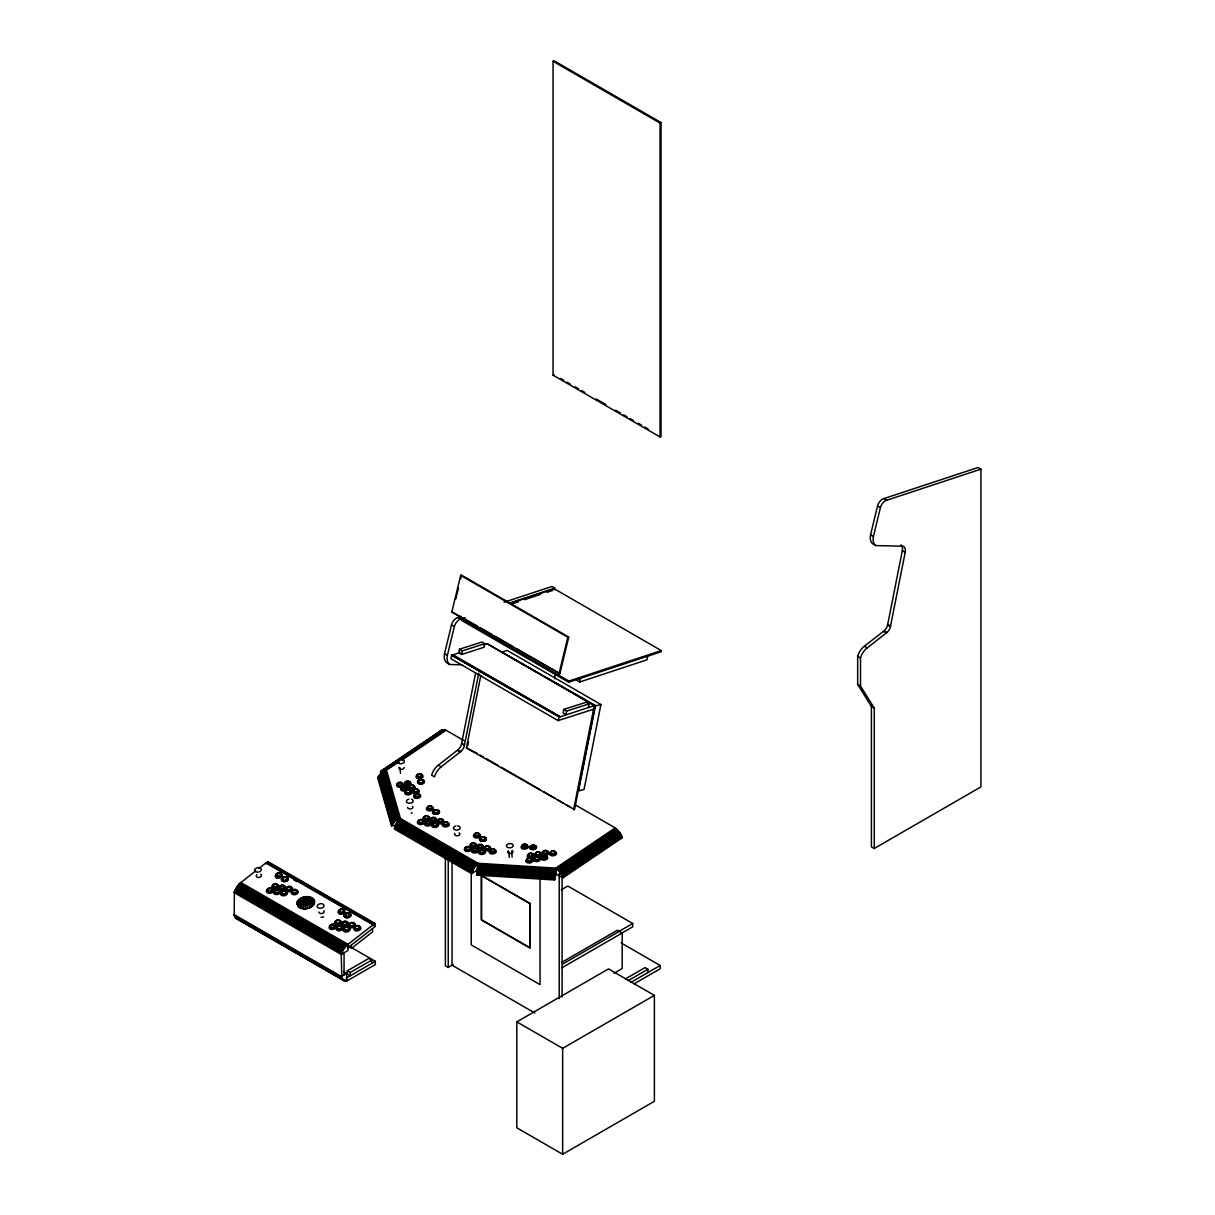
<?xml version="1.0" encoding="UTF-8"?>
<svg xmlns="http://www.w3.org/2000/svg" width="1215" height="1215" viewBox="0 0 1215 1215"><rect width="100%" height="100%" fill="white"/><g stroke="black" fill="none" stroke-linecap="round" stroke-linejoin="round"><path stroke-width="1.5" d="M240.813 882.5L347.991 944.359L347.976 947.73L375.344 926.377L374.858 923.4L267.695 861.526L265.994 863.819L266.237 862.665L373.4 924.539L373.157 925.693L374.858 923.4M341.719 978.348L346.594 981.158L346.594 977.893L375.329 961.308L375.344 964.558L346.594 981.158L343.481 980.581L341.825 978.637L341.248 954.428L343.298 949.644L347.232 944.951L373.4 924.539M556.181 874.01L562.925 877.898L622.384 837.682L620.06 833.065L615.185 827.916L555.726 868.118L556.181 874.01L554.556 879.949L476.842 875.134L478.027 863.288L400.434 818.5L386.598 770.477L382.634 770.006L380.31 772.467L383.439 770.356M554.556 879.949L555.726 868.118L478.027 863.288L474.078 867.981L471.769 873.722L394.176 828.919L396.485 823.178L400.434 818.5L394.875 821.31L391.534 825.866L397.153 824.985M465.467 618.116L461.913 619.285L461.715 620.47L568.711 682.253L661.097 651.772L661.294 650.587L554.298 588.804L509.89 603.46M554.101 590.004L554.298 588.804M568.711 682.253L568.909 681.053L661.294 650.587M576.836 680.354L579.707 682.01L580.299 678.426M647.565 656.237L646.972 659.821L579.707 682.01M451.57 655.143L559.173 716.865L451.57 655.143L450.947 658.727L558.11 720.601L593.695 709.18L594.317 705.596L487.124 643.737L483.54 644.876M452.01 655.006L560.009 716.88L594.317 705.596M452.846 655.022L460.12 652.394M459.452 649.22L458.83 652.819L461.7 654.46L484.086 647.276L484.709 643.692L481.839 642.036L459.452 649.22L462.323 650.875L484.709 643.692M461.7 654.46L462.323 650.875M558.11 720.601L559.173 716.865M589.002 703.91L586.131 702.255L563.745 709.438L563.122 713.023L565.993 714.678L566.615 711.094L589.002 703.91L588.379 707.495M478.786 673.064L464.236 746.253A6.865 3.964 -60 0 1 461.29 751.098L441.227 766.802A11.786 6.804 -60 0 0 434.484 776.856L431.629 775.2A11.786 6.804 -60 0 1 438.357 765.146L458.419 749.442A6.865 3.964 -60 0 0 461.366 744.598L475.566 673.262M874.268 848.48L874.268 708.117L860.524 686.065L860.524 657.938A11.786 6.804 -60 0 1 867.267 647.868L887.33 632.165A6.865 3.964 -60 0 0 890.276 627.335L905.205 552.293A8.596 4.966 -60 0 0 901.15 546.188L875.726 545.565L872.871 543.91A13.684 7.898 -60 0 1 870.548 534.843L877.534 506.017A7.168 4.146 -60 0 1 883.852 498.59L978.045 467.517L980.915 469.172L980.915 786.91L874.268 848.48L871.413 846.825L871.413 706.462L857.669 684.409L857.669 656.282A11.786 6.804 -60 0 1 864.397 646.213L884.034 630.889L886.904 632.544M487.124 643.737L595.213 705.353L574.528 809.57L466.439 747.954L480.851 675.373M467.729 745.843L468.474 742.122M573.601 809.828L594.287 705.611L595.213 705.353M600.909 704.518L584.051 789.446L578.492 790.98L595.35 706.067L600.909 704.518L507.262 650.465L501.719 651.999L541.146 674.765M900.862 544.912A8.596 4.966 -60 0 1 902.335 550.653L887.558 625.102L890.428 626.758M412.037 812.592L411.323 813.412M297.159 903.444C298.298 895.865 312.711 893.982 314.321 902.046C313.181 909.625 298.753 911.508 297.159 903.444A13.821 10.191 1.2 0 1 314.321 902.046M451.813 611.98L460.682 575.378L461.579 575.196L568.742 637.07L559.872 673.657L451.813 611.98L477.07 625.862M455.822 598.98L458.48 588.014M460.698 578.856L461.579 575.196M462.399 664.802L449.687 664.499L446.831 662.843A13.684 7.898 -60 0 1 444.508 653.761L451.494 624.95A7.168 4.146 -60 0 1 457.812 617.524L461.366 616.339M449.687 664.499A13.684 7.898 -60 0 1 447.378 655.417L454.349 626.606A7.168 4.146 -60 0 1 460.682 619.179L464.236 617.995M558.976 673.839L567.83 637.252L568.742 637.07M875.726 545.565A13.684 7.898 -60 0 1 873.418 536.498L880.389 507.673A7.168 4.146 -60 0 1 886.722 500.246L980.915 469.172M476.842 875.134L478.072 870.669M239.431 919.284L236.317 918.707L234.206 915.381L234.374 891.597L239.355 883.73L255.773 870.836M439.769 732.25L440.301 731.141M399.112 762.002L381.844 772.664L377.698 777.843L391.534 825.866M323.722 916.991L320.973 917.264M440.665 730.686L442.655 729.668L446.042 730.261L464.115 740.694M258.765 868.497L266.237 862.665M348.69 946.652L351.545 948.308L372.762 931.738L372.276 928.776M381.206 770.902L442.093 729.805M380.857 771.358L442.655 729.668M380.553 771.874L443.278 729.623M388.132 767.181L394.404 762.944M400.661 758.707L406.919 754.485M411.612 751.31L419.433 746.01M422.562 743.899L431.948 737.551M384.472 769.87L443.931 729.653M385.155 769.976L444.614 729.775M385.869 770.188L398.383 761.714M401.512 759.603L445.313 729.972M402.241 759.891L446.042 730.261M471.769 873.722L478.482 869.181M555.726 868.118L556.485 868.695L615.944 828.478M556.485 868.695L557.229 869.332L616.688 829.116M557.229 869.332L557.958 870.031L617.402 829.815M557.958 870.031L558.657 870.775L618.116 830.559M558.657 870.775L559.34 871.565L618.799 831.364M559.34 871.565L559.994 872.4L619.437 832.199M562.925 877.898L560.601 873.281L620.06 833.065M561.163 874.177L620.622 833.961M561.694 875.104L621.138 834.887M562.15 876.03L621.609 835.814M562.575 876.957L622.019 836.755M234.085 892.554L341.248 954.428L344.058 952.773L344.058 974.84L341.248 976.465L234.085 914.591M553.053 61.297L554.01 60.75L661.021 122.533L661.021 436.413L660.064 436.96L553.053 375.177L553.053 61.297L660.064 123.08L661.021 122.533M553.053 375.177L554.01 374.63M341.248 954.428L347.976 950.54L347.976 944.374M371.729 960.063L350.193 972.501L350.193 975.812L347.323 974.157L347.323 970.846L368.874 958.407L371.729 960.063L371.729 963.374M341.248 976.465L346.594 973.382L346.594 981.158M561.284 889.82L567.83 886.039L632.711 923.491L632.711 926.802L621.245 933.424M445.373 857.638L445.373 965.758L448.229 967.413L453.165 964.573M562.135 962.143L617.417 930.219L622.202 932.983L622.202 968.552L614.076 973.245M562.408 964.194L619.331 931.328M619.604 931.054L632.711 923.491M562.029 967.717L622.202 932.983M516.8 1021.861L608.518 968.902L654.384 995.389L654.384 1101.291L562.651 1154.25L516.8 1127.778L516.8 1021.861L562.651 1048.332L654.384 995.389M625.421 978.925L645.044 967.596L647.899 969.251L647.899 972.562M628.292 980.581L647.899 969.251M630.737 982.464L660.17 965.485L660.17 968.795L634.017 983.892M504.028 602.275L552.005 586.45L554.875 588.106L508.66 603.339M513.231 603.475L518.562 601.729M524.576 599.678L540.508 594.424M546.993 592.343L552.324 590.596M559.128 717.169L560.009 716.88M466.439 747.954L477.115 753.33M477.859 864.093L555.559 868.922M477.692 864.943L555.407 869.773M477.541 865.855L555.255 870.684M477.404 866.811L555.118 871.641M477.282 867.814L554.997 872.643M477.176 868.831L554.891 873.661M477.085 869.879L554.784 874.709M476.994 870.942L554.708 875.772M476.933 872.005L554.648 876.835M476.887 873.053L554.602 877.883M476.857 874.101L554.572 878.931M883.852 498.59L886.722 500.246M877.534 506.017L880.389 507.673M902.335 550.653L905.205 552.293M870.548 534.843L873.418 536.498M560.495 378.366L563.745 380.249M566.98 382.118L570.23 383.986M575.09 386.795L578.34 388.663M581.575 390.547L584.825 392.415M596.17 398.96L605.89 404.58M615.625 410.199L620.485 413.009M623.735 414.877L626.97 416.745M630.221 418.628L633.455 420.496M638.331 423.306L641.566 425.174M644.816 427.042L648.051 428.925M890.565 626.014L887.709 624.358L887.406 625.679A6.865 3.964 -60 0 1 884.459 630.509L883.457 631.344L886.312 633M864.397 646.213L867.267 647.868M857.669 656.282L860.524 657.938M857.669 684.409L860.524 686.065M871.413 706.462L874.268 708.117M460.682 575.378L567.83 637.252M480.32 627.73L491.68 634.291M494.93 636.174L512.791 646.471M516.041 648.354L559.872 673.657M461.913 619.285L568.909 681.053M457.812 617.524L460.682 619.179M544.426 676.664L570.716 691.836M573.996 693.735L593.71 705.11M451.494 624.95L454.349 626.606M563.745 709.438L566.615 711.094M452.906 654.718L560.069 716.577M444.508 653.761L447.378 655.417M575.773 805.15L615.185 827.916M464.525 744.947L461.654 743.291L464.388 745.691M480.35 755.198L483.6 757.082M486.851 758.95L498.211 765.511M501.461 767.394L540.432 789.887M543.682 791.755L555.042 798.316M558.293 800.199L563.168 803.009M566.403 804.892L569.653 806.76M619.68 836.133L622.384 837.682M460.865 751.478L457.417 750.278L460.272 751.933M438.357 765.146L441.227 766.802M621.199 942.977L660.17 965.485M399.705 819.138L477.298 863.941M399.006 819.852L476.584 864.64M398.323 820.611L475.916 865.399M397.669 821.431L475.262 866.219M397.062 822.282L474.64 867.085M396.485 823.178L474.078 867.981M395.969 824.104L473.546 868.907M395.498 825.061L473.075 869.849M395.072 826.018L472.665 870.821M394.708 826.99L472.301 871.793M394.419 827.962L471.997 872.75M534.858 1013.006L452.056 965.196L452.056 860.964M267.285 861.845L374.448 923.719M266.935 863.546L374.099 925.42M293.605 879.751L296.855 881.634M240.084 883.077L347.232 944.951M349.343 946.303L375.329 961.308M239.355 883.73L346.503 945.589M238.641 884.429L345.804 946.303M237.973 885.203L345.121 947.077M237.32 886.024L344.483 947.882M236.712 886.874L343.86 948.748M236.135 887.785L343.298 949.644M235.619 888.712L342.782 950.57M235.148 889.653L342.311 951.527M234.738 890.625L341.901 952.484M234.374 891.597L341.536 953.456M347.323 970.846L350.193 972.501M343.344 971.499L346.594 973.382M234.206 915.381L341.369 977.24M234.404 916.11L341.567 977.969M241.056 920.226L244.306 922.094M247.541 923.977L250.791 925.845M262.151 932.406L265.402 934.289M276.777 940.85L280.012 942.719M296.247 952.104L301.123 954.914M333.593 973.655L336.844 975.539M234.677 916.763L345.895 981.219M234.996 917.371L342.159 979.229M235.376 917.887L345.227 981.188M235.816 918.343L344.604 981.067M559.994 872.4L560.601 873.281M385.58 770.781L399.416 818.804M384.578 771.16L398.429 819.183M383.621 771.601L397.472 819.624M382.71 772.102L396.546 820.125M381.844 772.664L395.68 820.702M381.024 773.287L394.875 821.31M380.28 773.955L394.131 821.993M379.612 774.669L393.447 822.707M379.004 775.428L392.84 823.451M378.488 776.203L392.324 824.241M378.047 777.023L391.883 825.046M351.059 945.331L351.545 948.308M511.697 851.548L512.122 857.107M508.842 851.837L509.267 857.41M400.024 767.789L400.464 773.347M660.064 123.08L660.064 436.96M562.651 1048.332L562.651 1154.25M562.089 875.696L562.089 996.983M559.219 873.555L559.219 998.639M554.875 673.216L554.875 678.881M540.037 877.093L540.037 984.621L471.238 944.89L471.238 873.221M448.229 859.294L448.229 967.413M430.854 806.471A3.554 2.217 -4.4 0 1 433.284 809.266A3.554 2.217 -4.4 0 1 428.455 810.754A3.554 2.217 -4.4 0 1 426.875 807.702M427.437 807.216A3.554 2.217 -4.4 0 1 429.943 806.441M429.882 806.137A2.825 1.762 -4.4 0 1 432.434 808.522A2.825 1.762 -4.4 0 1 427.726 809.144A2.825 1.762 -4.4 0 1 429.153 806.228M430.505 806.411A2.415 1.504 -4.4 0 1 431.857 808.674A2.415 1.504 -4.4 0 1 427.923 808.871A2.415 1.504 -4.4 0 1 429.26 806.471M426.161 821.963A3.554 2.217 -4.4 0 1 431.477 823.633A3.554 2.217 -4.4 0 1 426.176 825.805A3.554 2.217 -4.4 0 1 426.161 821.963A2.415 1.504 -4.4 0 1 430.14 822.418A2.415 1.504 -4.4 0 1 427.68 824.545A2.415 1.504 -4.4 0 1 425.797 822.388M446.361 822.464A2.415 1.504 -4.4 0 1 447.728 824.712A2.415 1.504 -4.4 0 1 443.779 824.909A2.415 1.504 -4.4 0 1 445.13 822.525M446.467 822.206A2.825 1.762 -4.4 0 1 448.062 824.848A2.825 1.762 -4.4 0 1 443.445 825.076A2.825 1.762 -4.4 0 1 445.009 822.282M446.725 822.509A3.554 2.217 -4.4 0 1 448.715 825.836A3.554 2.217 -4.4 0 1 442.913 826.124A3.554 2.217 -4.4 0 1 444.887 822.601M436.641 823.36A2.415 1.504 -4.4 0 1 436.641 825.486A2.415 1.504 -4.4 0 1 433.239 825.653A2.415 1.504 -4.4 0 1 433.239 823.512M434.317 823.071A2.415 1.504 -4.4 0 1 436.139 823.132M433.527 823.041A2.825 1.762 -4.4 0 1 437.749 824.21A2.825 1.762 -4.4 0 1 433.983 826.2A2.825 1.762 -4.4 0 1 432.95 823.345M434.074 823.163A3.554 2.217 -4.4 0 1 438.494 825.486A3.554 2.217 -4.4 0 1 432.965 827.187A3.554 2.217 -4.4 0 1 433.223 823.421M439.663 819.442A2.415 1.504 -4.4 0 1 442.67 821.021A2.415 1.504 -4.4 0 1 438.919 822.175A2.415 1.504 -4.4 0 1 439.086 819.624M426.921 816.419A2.415 1.504 -4.4 0 1 428.272 818.682A2.415 1.504 -4.4 0 1 424.339 818.88A2.415 1.504 -4.4 0 1 425.675 816.48M427.027 816.176A2.825 1.762 -4.4 0 1 428.622 818.819A2.825 1.762 -4.4 0 1 424.005 819.031A2.825 1.762 -4.4 0 1 425.569 816.237M427.27 816.48A3.554 2.217 -4.4 0 1 429.275 819.806A3.554 2.217 -4.4 0 1 423.458 820.095A3.554 2.217 -4.4 0 1 425.447 816.571M419.129 820.49A3.554 2.217 -4.4 0 1 424.46 822.16A3.554 2.217 -4.4 0 1 419.145 824.332A3.554 2.217 -4.4 0 1 419.129 820.49A2.415 1.504 -4.4 0 1 423.033 820.824A2.415 1.504 -4.4 0 1 421.073 823.056A2.415 1.504 -4.4 0 1 418.537 821.294M411.475 799.197A3.402 2.126 -4.4 0 1 412.174 802.507A3.402 2.126 -4.4 0 1 406.843 802.325A3.402 2.126 -4.4 0 1 408.893 799.106M412.538 806.304A2.643 1.655 -4.4 0 1 410.943 808.81A2.643 1.655 -4.4 0 1 407.602 807.368M526.566 845.184A2.415 1.504 -4.4 0 1 525.017 847.599A2.415 1.504 -4.4 0 1 522.283 845.868A2.415 1.504 -4.4 0 1 526.141 844.911M535.891 857.228A2.415 1.504 -4.4 0 1 539.111 858.625A2.415 1.504 -4.4 0 1 535.526 859.977A2.415 1.504 -4.4 0 1 535.329 857.441M539.05 857.562A3.554 2.217 -4.4 0 1 539.065 860.964A3.554 2.217 -4.4 0 1 533.704 860.63A3.554 2.217 -4.4 0 1 535.557 857.334M536.468 857.167A3.554 2.217 -4.4 0 1 537.379 857.152M512.047 843.954A3.402 2.126 -4.4 0 1 511.302 847.538A3.402 2.126 -4.4 0 1 506.473 845.853A3.402 2.126 -4.4 0 1 511.287 843.696M512.031 850.47A2.643 1.655 -4.4 0 1 512.365 852.778A2.643 1.655 -4.4 0 1 508.645 853.173A2.643 1.655 -4.4 0 1 508.31 850.849M547.418 851.487A2.415 1.504 -4.4 0 1 546.993 853.522A2.415 1.504 -4.4 0 1 543.743 853.583A2.415 1.504 -4.4 0 1 543.606 851.563M544.624 851.062A2.415 1.504 -4.4 0 1 546.461 851.032M544.29 851.168A3.554 2.217 -4.4 0 1 549.043 853.219A3.554 2.217 -4.4 0 1 543.743 855.208A3.554 2.217 -4.4 0 1 543.469 851.472M531.684 853.78A2.415 1.504 -4.4 0 1 532.641 855.968A2.415 1.504 -4.4 0 1 528.981 856.347A2.415 1.504 -4.4 0 1 529.284 854.039M529.71 853.583A2.825 1.762 -4.4 0 1 533.476 855.223A2.825 1.762 -4.4 0 1 529.269 856.803A2.825 1.762 -4.4 0 1 529.057 853.826M531.35 853.735A3.554 2.217 -4.4 0 1 533.81 856.924A3.554 2.217 -4.4 0 1 528.024 857.517A3.554 2.217 -4.4 0 1 529.512 853.932M553.372 851.35A2.415 1.504 -4.4 0 1 555.042 853.507A2.415 1.504 -4.4 0 1 551.124 853.917A2.415 1.504 -4.4 0 1 552.142 851.472M552.719 851.107A2.825 1.762 -4.4 0 1 555.604 853.325A2.825 1.762 -4.4 0 1 550.972 854.191A2.825 1.762 -4.4 0 1 551.99 851.244M553.63 851.396A3.554 2.217 -4.4 0 1 556.09 854.57A3.554 2.217 -4.4 0 1 550.304 855.178A3.554 2.217 -4.4 0 1 551.807 851.578M539.065 852.414A2.415 1.504 -4.4 0 1 540.128 854.479A2.415 1.504 -4.4 0 1 536.666 855.132A2.415 1.504 -4.4 0 1 536.195 852.945M537.076 852.216A2.825 1.762 -4.4 0 1 540.857 853.841A2.825 1.762 -4.4 0 1 536.635 855.421A2.825 1.762 -4.4 0 1 536.423 852.459M538.716 852.368A3.554 2.217 -4.4 0 1 541.328 855.375A3.554 2.217 -4.4 0 1 535.83 856.408A3.554 2.217 -4.4 0 1 536.058 852.869M530.332 858.595A2.415 1.504 -4.4 0 1 531.289 860.782A2.415 1.504 -4.4 0 1 527.614 861.162A2.415 1.504 -4.4 0 1 527.933 858.838M528.343 858.398A2.825 1.762 -4.4 0 1 532.124 860.023A2.825 1.762 -4.4 0 1 527.918 861.602A2.825 1.762 -4.4 0 1 527.705 858.641M529.983 858.549A3.554 2.217 -4.4 0 1 532.459 861.724A3.554 2.217 -4.4 0 1 526.657 862.331A3.554 2.217 -4.4 0 1 528.16 858.732M546.112 856.226A2.415 1.504 -4.4 0 1 545.702 858.276A2.415 1.504 -4.4 0 1 542.452 858.337A2.415 1.504 -4.4 0 1 542.3 856.317M542.771 856.028A2.415 1.504 -4.4 0 1 545.687 855.968M546.477 856.135A3.554 2.217 -4.4 0 1 546.72 859.4A3.554 2.217 -4.4 0 1 541.495 859.521A3.554 2.217 -4.4 0 1 542.163 856.226M542.983 855.922A3.554 2.217 -4.4 0 1 545.702 855.861M476.872 849.163A2.415 1.504 -4.4 0 1 476.174 851.183A2.415 1.504 -4.4 0 1 472.954 851.077A2.415 1.504 -4.4 0 1 473.091 849.042A3.554 2.217 -4.4 0 0 472.134 852.338A3.554 2.217 -4.4 0 0 477.571 852.079A3.554 2.217 -4.4 0 0 476.614 848.769M474.169 848.602A2.415 1.504 -4.4 0 1 475.991 848.662M473.926 848.678A3.554 2.217 -4.4 0 1 475.764 848.586M483.054 850.12A2.415 1.504 -4.4 0 1 483.707 852.368A2.415 1.504 -4.4 0 1 480.016 852.535A2.415 1.504 -4.4 0 1 480.654 850.242M481.125 849.817A2.825 1.762 -4.4 0 1 484.633 851.654A2.825 1.762 -4.4 0 1 480.244 853.006A2.825 1.762 -4.4 0 1 480.441 850.029M482.826 850.06A3.554 2.217 -4.4 0 1 484.982 853.203A3.554 2.217 -4.4 0 1 479.409 853.932A3.554 2.217 -4.4 0 1 480.138 850.409M488.916 846.703A2.415 1.504 -4.4 0 1 488.597 849.027A2.415 1.504 -4.4 0 1 485.028 848.602A2.415 1.504 -4.4 0 1 486.577 846.43M489.205 846.521A2.825 1.762 -4.4 0 1 488.172 849.467A2.825 1.762 -4.4 0 1 484.405 847.842A2.825 1.762 -4.4 0 1 488.612 846.263M489.038 846.612A3.554 2.217 -4.4 0 1 489.782 850.075A3.554 2.217 -4.4 0 1 484.208 849.877A3.554 2.217 -4.4 0 1 486.349 846.521M457.675 825.881A3.402 2.111 -3.9 0 1 459.574 829.04A3.402 2.111 -3.9 0 1 454.03 829.283A3.402 2.111 -3.9 0 1 455.914 825.957M459.088 832.882A2.643 1.64 -3.9 0 1 459.255 835.1A2.643 1.64 -3.9 0 1 455.716 835.54A2.643 1.64 -3.9 0 1 454.926 833.399M481.899 845.23A2.415 1.504 -4.4 0 1 481.034 847.751A2.415 1.504 -4.4 0 1 477.799 846.369A2.415 1.504 -4.4 0 1 481.398 845.017M482.036 845.124A3.554 2.217 -4.4 0 1 482.294 848.86A3.554 2.217 -4.4 0 1 476.766 847.69A3.554 2.217 -4.4 0 1 481.17 844.941M404.094 767.318A2.643 1.655 -4.4 0 1 401.254 769.384A2.643 1.655 -4.4 0 1 399.006 767.273M418.461 774.487A2.415 1.504 -4.4 0 1 421.848 775.428A2.415 1.504 -4.4 0 1 419.266 777.327A2.415 1.504 -4.4 0 1 417.216 775.398M417.671 774.547A2.825 1.762 -4.4 0 1 422.197 775.216A2.825 1.762 -4.4 0 1 418.993 777.57A2.825 1.762 -4.4 0 1 417.17 774.897M418.036 774.623A3.554 2.217 -4.4 0 1 423.078 776.4A3.554 2.217 -4.4 0 1 418.036 778.648A3.554 2.217 -4.4 0 1 417.246 774.973M398.93 782.992A2.415 1.504 -4.4 0 1 402.347 784.055A2.415 1.504 -4.4 0 1 399.325 785.786A2.415 1.504 -4.4 0 1 397.973 783.538M398.505 783.128A3.554 2.217 -4.4 0 1 403.562 784.905A3.554 2.217 -4.4 0 1 398.505 787.153A3.554 2.217 -4.4 0 1 397.73 783.478M417.489 789.704A2.415 1.504 -4.4 0 1 417.034 791.922A2.415 1.504 -4.4 0 1 413.571 791.603A2.415 1.504 -4.4 0 1 414.634 789.431M417.747 789.598A3.554 2.217 -4.4 0 1 417.99 793.106A3.554 2.217 -4.4 0 1 412.493 792.605A3.554 2.217 -4.4 0 1 415.09 789.355M405.415 786.819A2.415 1.504 -4.4 0 1 405.734 789.112A2.415 1.504 -4.4 0 1 402.074 789.082A2.415 1.504 -4.4 0 1 403.031 786.804M403.623 786.652A2.415 1.504 -4.4 0 1 404.868 786.667M403.486 786.712A3.554 2.217 -4.4 0 1 407.526 789.294A3.554 2.217 -4.4 0 1 401.816 790.692A3.554 2.217 -4.4 0 1 402.605 786.94M411.156 785.467A2.415 1.504 -4.4 0 1 413.951 787.092A2.415 1.504 -4.4 0 1 410.366 788.307A2.415 1.504 -4.4 0 1 410.032 785.862A3.554 2.217 -4.4 0 0 408.923 789.264A3.554 2.217 -4.4 0 0 414.543 788.839A2.415 1.504 -4.4 0 1 417.99 790.145A2.415 1.504 -4.4 0 1 414.224 791.421A2.415 1.504 -4.4 0 1 414.588 788.808A3.554 2.217 -4.4 0 0 412.842 785.558M410.381 785.391A2.825 1.762 -4.4 0 1 414.391 786.804A2.825 1.762 -4.4 0 1 410.381 788.596A2.825 1.762 -4.4 0 1 409.759 785.68M410.017 790.889A2.415 1.504 -4.4 0 1 409.713 793.015A2.415 1.504 -4.4 0 1 406.326 793A2.415 1.504 -4.4 0 1 406.615 790.859M406.357 790.676A2.825 1.762 -4.4 0 0 406.007 793.182A2.825 1.762 -4.4 0 0 409.971 793.213A2.825 1.762 -4.4 0 0 410.321 790.707A3.554 2.217 -4.4 0 1 410.731 794.154A3.554 2.217 -4.4 0 1 405.324 794.109A3.554 2.217 -4.4 0 1 406.721 790.752M406.979 790.403A2.825 1.762 -4.4 0 1 409.789 790.418M298.252 906.269A13.821 9.477 -41.7 0 1 313.227 899.222M299.589 907.362A13.821 8.11 -58.8 0 1 311.891 898.128M297.417 904.932A13.821 10.176 -21.1 0 1 314.062 900.558M297.478 901.91A13.821 9.523 21.9 0 1 314.002 903.58M298.358 900.437A13.821 8.186 39.1 0 1 313.106 905.053M299.756 899.115A13.821 6.303 53.1 0 1 311.723 906.375M301.548 898.037A13.821 3.994 64.8 0 1 309.931 907.453M303.628 897.293A13.821 1.397 75.3 0 1 307.835 908.197M305.618 908.577A13.821 1.276 85.3 0 1 305.861 896.913M303.401 908.562A13.821 3.873 -84.2 0 1 308.078 896.928M301.335 908.152A13.821 6.212 -72.6 0 1 310.129 897.338M342.022 909.519A2.415 1.625 -10 0 1 343.389 911.888A2.415 1.625 -10 0 1 339.471 912.283A2.415 1.625 -10 0 1 340.777 909.64M343.283 909.595A3.554 2.384 -10 0 1 344.058 913.316A3.554 2.384 -10 0 1 338.514 913.376A3.554 2.384 -10 0 1 340.61 909.625M339.532 920.818A2.415 1.625 -10 0 1 339.243 923.339A2.415 1.625 -10 0 1 335.704 923.051A2.415 1.625 -10 0 1 337.223 920.621M339.82 920.59A2.825 1.898 -10 0 1 338.833 923.84A2.825 1.898 -10 0 1 335.067 922.261A2.825 1.898 -10 0 1 339.243 920.347M339.714 920.59A3.554 2.384 -10 0 1 340.504 924.296A3.554 2.384 -10 0 1 334.945 924.372A3.554 2.384 -10 0 1 337.041 920.621M356.041 926.453A2.415 1.625 -10 0 1 359.625 927.364A2.415 1.625 -10 0 1 356.451 929.353A2.415 1.625 -10 0 1 355.539 926.756M345.303 927.561A2.415 1.625 -10 0 1 348.857 928.336A2.415 1.625 -10 0 1 346.108 930.508A2.415 1.625 -10 0 1 344.422 928.26M344.847 927.668A3.554 2.384 -10 0 1 350.148 929.004A3.554 2.384 -10 0 1 345.455 931.966A3.554 2.384 -10 0 1 344.118 928.123M352.973 923.142A2.415 1.625 -10 0 1 353.641 925.541A2.415 1.625 -10 0 1 349.981 925.906A2.415 1.625 -10 0 1 350.588 923.385M353.17 922.884A2.825 1.898 -10 0 1 353.96 925.693A2.825 1.898 -10 0 1 349.662 926.119A2.825 1.898 -10 0 1 350.376 923.157M351.773 922.762A2.825 1.898 -10 0 1 352.502 922.747M352.806 922.96A3.554 2.384 -10 0 1 354.993 926.286A3.554 2.384 -10 0 1 349.449 927.349A3.554 2.384 -10 0 1 350.133 923.476M321.443 903.702A3.402 2.263 -9.5 0 1 323.19 907.21A3.402 2.263 -9.5 0 1 317.555 907.256A3.402 2.263 -9.5 0 1 320.563 903.717M323.828 910.658A2.643 1.777 -9.5 0 1 322.248 913.422A2.643 1.777 -9.5 0 1 318.922 912.025M345.409 921.76A2.415 1.625 -10 0 1 346.776 924.144A2.415 1.625 -10 0 1 342.873 924.539A2.415 1.625 -10 0 1 344.179 921.896M345.819 921.699A3.554 2.384 -10 0 1 348.265 924.615A3.554 2.384 -10 0 1 343.481 926.453A3.554 2.384 -10 0 1 341.871 923.218M342.433 922.671A3.554 2.384 -10 0 1 343.997 921.881M276.944 874.056A2.415 1.61 -9.5 0 1 280.817 874.147A2.415 1.61 -9.5 0 1 278.888 876.638A2.415 1.61 -9.5 0 1 276.337 874.846M278.858 890.398A2.415 1.61 -9.5 0 1 278.189 892.6A2.415 1.61 -9.5 0 1 274.985 892.63A2.415 1.61 -9.5 0 1 275.091 890.428M276.17 889.896A2.415 1.61 -9.5 0 1 277.977 889.896M275.987 889.912A3.554 2.369 -9.5 0 1 280.392 892.205A3.554 2.369 -9.5 0 1 274.924 894.286A3.554 2.369 -9.5 0 1 275.137 890.231M295.761 890.079A2.415 1.61 -9.5 0 1 296.43 892.463A2.415 1.61 -9.5 0 1 292.769 892.828A2.415 1.61 -9.5 0 1 293.377 890.322M295.184 889.972A2.415 1.61 -9.5 0 0 294.562 889.988A3.554 2.369 -9.5 0 1 297.918 893.025A3.554 2.369 -9.5 0 1 292.025 894.119A3.554 2.369 -9.5 0 1 293.772 890.094M283.201 891.172A2.415 1.61 -9.5 0 1 286.193 892.736A2.415 1.61 -9.5 0 1 282.472 894.134A2.415 1.61 -9.5 0 1 282.624 891.385M286.436 891.461A3.554 2.369 -9.5 0 1 286.239 894.999A3.554 2.369 -9.5 0 1 281.075 895.045A3.554 2.369 -9.5 0 1 282.169 891.491M283.019 891.172A3.554 2.369 -9.5 0 1 285.692 891.157M276.367 884.444A2.415 1.61 -9.5 0 1 276.747 887.056A2.415 1.61 -9.5 0 1 272.95 886.737A2.415 1.61 -9.5 0 1 275.167 884.338M276.564 884.186A2.825 1.883 -9.5 0 1 277.005 887.239A2.825 1.883 -9.5 0 1 272.57 886.859A2.825 1.883 -9.5 0 1 275.167 884.064M276.2 884.277A3.554 2.369 -9.5 0 1 278.022 887.952A3.554 2.369 -9.5 0 1 272.13 887.998A3.554 2.369 -9.5 0 1 275.273 884.292M268.591 888.848A2.415 1.61 -9.5 0 1 272.16 889.623A2.415 1.61 -9.5 0 1 269.411 891.764A2.415 1.61 -9.5 0 1 267.725 889.517M268.378 888.621A2.825 1.883 -9.5 0 1 272.585 889.699A2.825 1.883 -9.5 0 1 268.864 892.007A2.825 1.883 -9.5 0 1 267.801 888.985M268.986 888.621A3.554 2.369 -9.5 0 1 273.405 890.929A3.554 2.369 -9.5 0 1 267.923 893.01A3.554 2.369 -9.5 0 1 268.135 888.955M256.198 868.072A3.402 2.263 -9.5 0 1 261.255 869.363A3.402 2.263 -9.5 0 1 256.775 872.142A3.402 2.263 -9.5 0 1 255.499 868.497M260.709 874.223A2.643 1.777 -9.5 0 1 260.739 876.744A2.643 1.777 -9.5 0 1 257.018 877.109A2.643 1.777 -9.5 0 1 256.988 874.587M280.437 886.267A2.415 1.61 -9.5 0 1 284.386 886.479A2.415 1.61 -9.5 0 1 281.956 888.894A2.415 1.61 -9.5 0 1 280.073 886.646M530.18 903.52L481.565 875.453L481.565 919.816L530.18 947.882L530.18 903.52M529.937 903.656L481.337 875.59L481.337 919.937L529.937 948.004L529.937 903.656M299.285 907.59L296.749 903.489A9.067 6.06 -9.5 0 1 308.185 896.655A9.067 6.06 -9.5 0 1 313.455 905.175A9.067 6.06 -9.5 0 1 299.285 907.59M428.637 808.628A2.415 1.504 -4.4 0 0 432.236 807.155A2.415 1.504 -4.4 0 0 428.622 806.016A2.415 1.504 -4.4 0 0 428.637 808.628M434.773 812.987A2.415 1.504 -4.4 0 0 438.387 811.499A2.415 1.504 -4.4 0 0 434.773 810.375A2.415 1.504 -4.4 0 0 434.773 812.987M434.499 813.868A3.053 1.898 -4.4 0 0 439.055 812A3.053 1.898 -4.4 0 0 434.499 810.572A3.053 1.898 -4.4 0 0 434.499 813.868M434.864 813.032A2.248 1.397 -4.4 0 0 438.235 811.65A2.248 1.397 -4.4 0 0 434.864 810.587A2.248 1.397 -4.4 0 0 434.864 813.032M434.378 814.02A3.311 2.066 -4.4 0 0 439.329 811.985A3.311 2.066 -4.4 0 0 434.363 810.435A3.311 2.066 -4.4 0 0 434.378 814.02M434.256 814.156A3.554 2.217 -4.4 0 0 439.572 811.969A3.554 2.217 -4.4 0 0 434.241 810.299A3.554 2.217 -4.4 0 0 434.256 814.156M426.632 823.77A2.415 1.504 -4.4 0 0 430.231 822.297A2.415 1.504 -4.4 0 0 426.617 821.158A2.415 1.504 -4.4 0 0 426.632 823.77M426.48 824.636A2.825 1.762 -4.4 0 0 430.687 822.904A2.825 1.762 -4.4 0 0 426.465 821.583A2.825 1.762 -4.4 0 0 426.48 824.636M444.508 824.681A2.415 1.504 -4.4 0 0 448.107 823.193A2.415 1.504 -4.4 0 0 444.493 822.069A2.415 1.504 -4.4 0 0 444.508 824.681M433.694 825.228A2.415 1.504 -4.4 0 0 437.294 823.755A2.415 1.504 -4.4 0 0 433.679 822.616A2.415 1.504 -4.4 0 0 433.694 825.228M439.055 821.598A2.415 1.504 -4.4 0 0 442.655 820.125A2.415 1.504 -4.4 0 0 439.04 818.986A2.415 1.504 -4.4 0 0 439.055 821.598M438.888 822.464A2.825 1.762 -4.4 0 0 443.111 820.732A2.825 1.762 -4.4 0 0 438.888 819.411A2.825 1.762 -4.4 0 0 438.888 822.464M438.585 823.649A3.554 2.217 -4.4 0 0 443.9 821.462A3.554 2.217 -4.4 0 0 438.569 819.791A3.554 2.217 -4.4 0 0 438.585 823.649M425.053 818.637A2.415 1.504 -4.4 0 0 428.667 817.163A2.415 1.504 -4.4 0 0 425.053 816.04A2.415 1.504 -4.4 0 0 425.053 818.637M419.615 822.297A2.415 1.504 -4.4 0 0 423.215 820.824A2.415 1.504 -4.4 0 0 419.6 819.685A2.415 1.504 -4.4 0 0 419.615 822.297M419.448 823.163A2.825 1.762 -4.4 0 0 423.671 821.431A2.825 1.762 -4.4 0 0 419.448 820.11A2.825 1.762 -4.4 0 0 419.448 823.163M432.084 820.763A2.415 1.504 -4.4 0 0 435.699 819.275A2.415 1.504 -4.4 0 0 432.084 818.151A2.415 1.504 -4.4 0 0 432.084 820.763M432.039 820.125A2.415 1.504 -4.4 0 0 435.638 818.652A2.415 1.504 -4.4 0 0 432.039 817.513A2.415 1.504 -4.4 0 0 432.039 820.125M431.887 820.991A2.825 1.762 -4.4 0 0 436.109 819.259A2.825 1.762 -4.4 0 0 431.872 817.938A2.825 1.762 -4.4 0 0 431.887 820.991M431.583 822.16A3.554 2.217 -4.4 0 0 436.899 819.988A3.554 2.217 -4.4 0 0 431.568 818.318A3.554 2.217 -4.4 0 0 431.583 822.16M522.799 847.584A2.825 1.762 -4.4 0 0 527.371 846.308A2.825 1.762 -4.4 0 0 523.635 844.531A2.825 1.762 -4.4 0 0 522.799 847.584M522.389 848.708A3.554 2.217 -4.4 0 0 528.16 847.113A3.554 2.217 -4.4 0 0 523.437 844.865A3.554 2.217 -4.4 0 0 522.389 848.708M523.012 846.734A2.415 1.504 -4.4 0 0 526.915 845.655A2.415 1.504 -4.4 0 0 523.726 844.136A2.415 1.504 -4.4 0 0 523.012 846.734M535.132 859.202A2.415 1.504 -4.4 0 0 539.035 858.124A2.415 1.504 -4.4 0 0 535.845 856.605A2.415 1.504 -4.4 0 0 535.132 859.202M534.919 860.053A2.825 1.762 -4.4 0 0 539.49 858.777A2.825 1.762 -4.4 0 0 535.754 857A2.825 1.762 -4.4 0 0 534.919 860.053M543.849 853.036A2.415 1.504 -4.4 0 0 547.768 851.958A2.415 1.504 -4.4 0 0 544.563 850.424A2.415 1.504 -4.4 0 0 543.849 853.036M543.637 853.887A2.825 1.762 -4.4 0 0 548.223 852.611A2.825 1.762 -4.4 0 0 544.472 850.834A2.825 1.762 -4.4 0 0 543.637 853.887M529.087 855.8A2.415 1.504 -4.4 0 0 532.99 854.722A2.415 1.504 -4.4 0 0 529.801 853.188A2.415 1.504 -4.4 0 0 529.087 855.8M531.517 848.252A2.415 1.504 -4.4 0 0 535.42 847.159A2.415 1.504 -4.4 0 0 532.216 845.503A2.415 1.504 -4.4 0 0 531.502 848.1A2.415 1.504 -4.4 0 0 535.405 847.022A2.415 1.504 -4.4 0 0 532.231 845.64A2.415 1.504 -4.4 0 0 531.517 848.252A2.248 1.397 -4.4 0 0 535.268 847.159A2.248 1.397 -4.4 0 0 532.276 845.731A2.248 1.397 -4.4 0 0 531.608 848.161M531.137 848.966A3.053 1.898 -4.4 0 0 536.073 847.584A3.053 1.898 -4.4 0 0 532.033 845.67A3.053 1.898 -4.4 0 0 531.137 848.966M530.97 849.088A3.311 2.066 -4.4 0 0 536.347 847.614A3.311 2.066 -4.4 0 0 531.942 845.519A3.311 2.066 -4.4 0 0 530.97 849.088M530.803 849.224A3.554 2.217 -4.4 0 0 536.574 847.614A3.554 2.217 -4.4 0 0 531.866 845.382A3.554 2.217 -4.4 0 0 530.803 849.224M551.367 853.446A2.415 1.504 -4.4 0 0 555.285 852.368A2.415 1.504 -4.4 0 0 552.081 850.849A2.415 1.504 -4.4 0 0 551.367 853.446M536.453 854.418A2.415 1.504 -4.4 0 0 540.371 853.34A2.415 1.504 -4.4 0 0 537.167 851.821A2.415 1.504 -4.4 0 0 536.453 854.418M527.72 860.6A2.415 1.504 -4.4 0 0 531.638 859.521A2.415 1.504 -4.4 0 0 528.449 858.003A2.415 1.504 -4.4 0 0 527.72 860.6M542.558 857.79A2.415 1.504 -4.4 0 0 546.461 856.712A2.415 1.504 -4.4 0 0 543.272 855.178A2.415 1.504 -4.4 0 0 542.558 857.79M542.346 858.625A2.825 1.762 -4.4 0 0 546.917 857.365A2.825 1.762 -4.4 0 0 543.181 855.588A2.825 1.762 -4.4 0 0 542.346 858.625M475.657 835.647A2.415 1.504 -4.4 0 0 479.272 834.173A2.415 1.504 -4.4 0 0 475.657 833.034A2.415 1.504 -4.4 0 0 475.657 835.647M475.718 836.284A2.415 1.504 -4.4 0 0 479.318 834.811A2.415 1.504 -4.4 0 0 475.703 833.672A2.415 1.504 -4.4 0 0 475.718 836.284M475.202 837.697A3.554 2.217 -4.4 0 0 480.517 835.51A3.554 2.217 -4.4 0 0 475.187 833.839A3.554 2.217 -4.4 0 0 475.202 837.697M475.505 836.512A2.825 1.762 -4.4 0 0 479.728 834.781A2.825 1.762 -4.4 0 0 475.505 833.46A2.825 1.762 -4.4 0 0 475.505 836.512M472.028 846.263A2.415 1.504 -4.4 0 0 475.627 844.774A2.415 1.504 -4.4 0 0 472.012 843.65A2.415 1.504 -4.4 0 0 472.028 846.263M471.967 845.625A2.415 1.504 -4.4 0 0 475.581 844.152A2.415 1.504 -4.4 0 0 471.967 843.013A2.415 1.504 -4.4 0 0 471.967 845.625M471.815 846.49A2.825 1.762 -4.4 0 0 476.037 844.759A2.825 1.762 -4.4 0 0 471.815 843.438A2.825 1.762 -4.4 0 0 471.815 846.49M471.511 847.66A3.554 2.217 -4.4 0 0 476.827 845.488A3.554 2.217 -4.4 0 0 471.496 843.818A3.554 2.217 -4.4 0 0 471.511 847.66M473.546 850.758A2.415 1.504 -4.4 0 0 477.146 849.27A2.415 1.504 -4.4 0 0 473.531 848.146A2.415 1.504 -4.4 0 0 473.546 850.758M473.394 851.624A2.825 1.762 -4.4 0 0 477.601 849.877A2.825 1.762 -4.4 0 0 473.379 848.556A2.825 1.762 -4.4 0 0 473.394 851.624M491.468 852.292A2.415 1.504 -4.4 0 0 495.067 850.819A2.415 1.504 -4.4 0 0 491.452 849.68A2.415 1.504 -4.4 0 0 491.468 852.292M491.422 851.669A2.415 1.504 -4.4 0 0 495.021 850.181A2.415 1.504 -4.4 0 0 491.407 849.057A2.415 1.504 -4.4 0 0 491.422 851.669M491.255 852.535A2.825 1.762 -4.4 0 0 495.477 850.789A2.825 1.762 -4.4 0 0 491.255 849.467A2.825 1.762 -4.4 0 0 491.255 852.535M490.951 853.705A3.554 2.217 -4.4 0 0 496.267 851.518A3.554 2.217 -4.4 0 0 490.951 849.847A3.554 2.217 -4.4 0 0 490.951 853.705M480.608 852.216A2.415 1.504 -4.4 0 0 484.208 850.743A2.415 1.504 -4.4 0 0 480.593 849.604A2.415 1.504 -4.4 0 0 480.608 852.216M485.97 848.586A2.415 1.504 -4.4 0 0 489.569 847.113A2.415 1.504 -4.4 0 0 485.954 845.974A2.415 1.504 -4.4 0 0 485.97 848.586M466.575 849.908A2.415 1.504 -4.4 0 0 470.175 848.434A2.415 1.504 -4.4 0 0 466.56 847.295A2.415 1.504 -4.4 0 0 466.575 849.908M466.53 849.27A2.415 1.504 -4.4 0 0 470.129 847.797A2.415 1.504 -4.4 0 0 466.514 846.673A2.415 1.504 -4.4 0 0 466.53 849.27M466.363 850.135A2.825 1.762 -4.4 0 0 470.585 848.404A2.825 1.762 -4.4 0 0 466.363 847.083A2.825 1.762 -4.4 0 0 466.363 850.135M466.059 851.32A3.554 2.217 -4.4 0 0 471.374 849.133A3.554 2.217 -4.4 0 0 466.059 847.462A3.554 2.217 -4.4 0 0 466.059 851.32M478.953 847.113A2.415 1.504 -4.4 0 0 482.552 845.625A2.415 1.504 -4.4 0 0 478.953 844.501A2.415 1.504 -4.4 0 0 478.953 847.113M478.801 847.979A2.825 1.762 -4.4 0 0 483.023 846.248A2.825 1.762 -4.4 0 0 478.786 844.911A2.825 1.762 -4.4 0 0 478.801 847.979M481.687 839.975A2.415 1.504 -4.4 0 0 485.301 838.487A2.415 1.504 -4.4 0 0 481.687 837.363A2.415 1.504 -4.4 0 0 481.687 839.975M481.413 840.856A3.053 1.898 -4.4 0 0 485.97 838.988A3.053 1.898 -4.4 0 0 481.413 837.56A3.053 1.898 -4.4 0 0 481.413 840.856M481.793 840.021A2.248 1.397 -4.4 0 0 485.149 838.639A2.248 1.397 -4.4 0 0 481.778 837.591A2.248 1.397 -4.4 0 0 481.793 840.021M481.292 841.008A3.311 2.066 -4.4 0 0 486.243 838.973A3.311 2.066 -4.4 0 0 481.277 837.424A3.311 2.066 -4.4 0 0 481.292 841.008M481.17 841.145A3.554 2.217 -4.4 0 0 486.486 838.973A3.554 2.217 -4.4 0 0 481.155 837.302A3.554 2.217 -4.4 0 0 481.17 841.145M399.067 763.43A3.402 2.126 -4.4 0 0 404.382 761.623A3.402 2.126 -4.4 0 0 399.583 759.74A3.402 2.126 -4.4 0 0 399.067 763.43M418.051 776.476A2.415 1.504 -4.4 0 0 421.818 775.185A2.415 1.504 -4.4 0 0 418.416 773.849A2.415 1.504 -4.4 0 0 418.051 776.476M406.144 784.434A2.415 1.504 -4.4 0 0 409.911 783.143A2.415 1.504 -4.4 0 0 406.509 781.807A2.415 1.504 -4.4 0 0 406.144 784.434M406.099 783.797A2.415 1.504 -4.4 0 0 409.865 782.521A2.415 1.504 -4.4 0 0 406.463 781.184A2.415 1.504 -4.4 0 0 406.099 783.797M405.901 784.647A2.825 1.762 -4.4 0 0 410.321 783.159A2.825 1.762 -4.4 0 0 406.326 781.594A2.825 1.762 -4.4 0 0 405.901 784.647M405.552 785.816A3.554 2.217 -4.4 0 0 411.11 783.918A3.554 2.217 -4.4 0 0 406.083 781.944A3.554 2.217 -4.4 0 0 405.552 785.816M415.667 796.675A2.415 1.504 -4.4 0 0 419.448 795.4A2.415 1.504 -4.4 0 0 416.031 794.063A2.415 1.504 -4.4 0 0 415.667 796.675M415.621 796.053A2.415 1.504 -4.4 0 0 419.403 794.762A2.415 1.504 -4.4 0 0 415.986 793.425A2.415 1.504 -4.4 0 0 415.621 796.053M415.439 796.903A2.825 1.762 -4.4 0 0 419.858 795.4A2.825 1.762 -4.4 0 0 415.864 793.835A2.825 1.762 -4.4 0 0 415.439 796.903M415.074 798.058A3.554 2.217 -4.4 0 0 420.648 796.174A3.554 2.217 -4.4 0 0 415.606 794.2A3.554 2.217 -4.4 0 0 415.074 798.058M398.52 784.966A2.415 1.504 -4.4 0 0 402.302 783.69A2.415 1.504 -4.4 0 0 398.885 782.354A2.415 1.504 -4.4 0 0 398.52 784.966M398.338 785.832A2.825 1.762 -4.4 0 0 402.757 784.328A2.825 1.762 -4.4 0 0 398.763 782.764A2.825 1.762 -4.4 0 0 398.338 785.832M419.646 782.673A2.415 1.504 -4.4 0 0 423.412 781.397A2.415 1.504 -4.4 0 0 419.995 780.06A2.415 1.504 -4.4 0 0 419.646 782.673M419.312 783.417A3.053 1.898 -4.4 0 0 424.081 781.792A3.053 1.898 -4.4 0 0 419.767 780.106A3.053 1.898 -4.4 0 0 419.312 783.417M419.737 782.597A2.248 1.397 -4.4 0 0 423.245 781.397A2.248 1.397 -4.4 0 0 420.071 780.151A2.248 1.397 -4.4 0 0 419.737 782.597M419.16 783.553A3.311 2.066 -4.4 0 0 424.339 781.792A3.311 2.066 -4.4 0 0 419.646 779.954A3.311 2.066 -4.4 0 0 419.16 783.553M419.008 783.69A3.554 2.217 -4.4 0 0 424.582 781.792A3.554 2.217 -4.4 0 0 419.555 779.817A3.554 2.217 -4.4 0 0 419.008 783.69M414.026 792.271A2.825 1.762 -4.4 0 0 418.446 790.783A2.825 1.762 -4.4 0 0 414.452 789.218A2.825 1.762 -4.4 0 0 414.026 792.271M402.605 788.793A2.415 1.504 -4.4 0 0 406.387 787.502A2.415 1.504 -4.4 0 0 402.97 786.166A2.415 1.504 -4.4 0 0 402.605 788.793M402.423 789.644A2.825 1.762 -4.4 0 0 406.843 788.14A2.825 1.762 -4.4 0 0 402.848 786.576A2.825 1.762 -4.4 0 0 402.423 789.644M410.154 787.609A2.415 1.504 -4.4 0 0 413.92 786.318A2.415 1.504 -4.4 0 0 410.503 784.981A2.415 1.504 -4.4 0 0 410.154 787.609M406.736 792.605A2.415 1.504 -4.4 0 0 410.518 791.329A2.415 1.504 -4.4 0 0 407.101 789.993A2.415 1.504 -4.4 0 0 406.736 792.605M340.139 912.1A2.415 1.625 -10 0 0 343.708 910.324A2.415 1.625 -10 0 0 340.109 909.276A2.415 1.625 -10 0 0 340.139 912.1M340.048 912.951A2.825 1.898 -10 0 0 344.225 910.87A2.825 1.898 -10 0 0 340.003 909.64A2.825 1.898 -10 0 0 340.048 912.951M336.57 923.081A2.415 1.625 -10 0 0 340.139 921.304A2.415 1.625 -10 0 0 336.54 920.256A2.415 1.625 -10 0 0 336.57 923.081M338.302 929.156A2.415 1.625 -10 0 0 341.871 927.379A2.415 1.625 -10 0 0 338.256 926.316A2.415 1.625 -10 0 0 338.302 929.156M338.195 928.564A2.415 1.625 -10 0 0 341.764 926.787A2.415 1.625 -10 0 0 338.15 925.724A2.415 1.625 -10 0 0 338.195 928.564M338.089 929.414A2.825 1.898 -10 0 0 342.266 927.334A2.825 1.898 -10 0 0 338.059 926.103A2.825 1.898 -10 0 0 338.089 929.414M337.861 930.599A3.554 2.384 -10 0 0 343.131 927.971A3.554 2.384 -10 0 0 337.816 926.422A3.554 2.384 -10 0 0 337.861 930.599M355.965 928.685A2.415 1.625 -10 0 0 359.534 926.908A2.415 1.625 -10 0 0 355.934 925.86A2.415 1.625 -10 0 0 355.965 928.685M355.873 929.536A2.825 1.898 -10 0 0 360.05 927.455A2.825 1.898 -10 0 0 355.828 926.225A2.825 1.898 -10 0 0 355.873 929.536M355.63 930.72A3.554 2.384 -10 0 0 360.901 928.093A3.554 2.384 -10 0 0 355.585 926.544A3.554 2.384 -10 0 0 355.63 930.72M345.227 929.809A2.415 1.625 -10 0 0 348.796 928.032A2.415 1.625 -10 0 0 345.197 926.984A2.415 1.625 -10 0 0 345.227 929.809M345.136 930.66A2.825 1.898 -10 0 0 349.312 928.579A2.825 1.898 -10 0 0 345.09 927.349A2.825 1.898 -10 0 0 345.136 930.66M350.512 925.617A2.415 1.625 -10 0 0 354.081 923.84A2.415 1.625 -10 0 0 350.482 922.793A2.415 1.625 -10 0 0 350.512 925.617M331.3 927.896A2.415 1.625 -10 0 0 334.869 926.119A2.415 1.625 -10 0 0 331.27 925.071A2.415 1.625 -10 0 0 331.3 927.896M331.194 927.303A2.415 1.625 -10 0 0 334.763 925.526A2.415 1.625 -10 0 0 331.163 924.478A2.415 1.625 -10 0 0 331.194 927.303M331.103 928.154A2.825 1.898 -10 0 0 335.279 926.073A2.825 1.898 -10 0 0 331.057 924.843A2.825 1.898 -10 0 0 331.103 928.154M330.875 929.338A3.554 2.384 -10 0 0 336.13 926.711A3.554 2.384 -10 0 0 330.814 925.162A3.554 2.384 -10 0 0 330.875 929.338M343.526 924.357A2.415 1.625 -10 0 0 347.095 922.58A2.415 1.625 -10 0 0 343.496 921.517A2.415 1.625 -10 0 0 343.526 924.357M343.435 925.207A2.825 1.898 -10 0 0 347.611 923.127A2.825 1.898 -10 0 0 343.389 921.896A2.825 1.898 -10 0 0 343.435 925.207M346.275 916.49A2.415 1.625 -10 0 0 349.844 914.713A2.415 1.625 -10 0 0 346.229 913.665A2.415 1.625 -10 0 0 346.275 916.49M346.017 917.264A3.053 2.05 -10 0 0 350.528 915.017A3.053 2.05 -10 0 0 345.971 913.68A3.053 2.05 -10 0 0 346.017 917.264M346.351 916.383A2.248 1.504 -10 0 0 349.677 914.728A2.248 1.504 -10 0 0 346.321 913.756A2.248 1.504 -10 0 0 346.351 916.383M345.895 917.431A3.311 2.233 -10 0 0 350.801 914.986A3.311 2.233 -10 0 0 345.85 913.543A3.311 2.233 -10 0 0 345.895 917.431M345.774 917.583A3.554 2.384 -10 0 0 351.029 914.956A3.554 2.384 -10 0 0 345.728 913.407A3.554 2.384 -10 0 0 345.774 917.583M277.035 878.005A3.554 2.369 -9.5 0 0 282.305 875.423A3.554 2.369 -9.5 0 0 276.99 873.858A3.554 2.369 -9.5 0 0 277.035 878.005M277.278 876.82A2.825 1.883 -9.5 0 0 281.455 874.77A2.825 1.883 -9.5 0 0 277.233 873.524A2.825 1.883 -9.5 0 0 277.278 876.82M277.369 875.969A2.415 1.61 -9.5 0 0 280.954 874.208A2.415 1.61 -9.5 0 0 277.339 873.16A2.415 1.61 -9.5 0 0 277.369 875.969M283.611 880.389A2.415 1.61 -9.5 0 0 287.18 878.642A2.415 1.61 -9.5 0 0 283.581 877.579A2.415 1.61 -9.5 0 0 283.611 880.389A2.248 1.504 -9.5 0 0 287.013 878.658A2.248 1.504 -9.5 0 0 283.657 877.67A2.248 1.504 -9.5 0 0 283.687 880.283M283.353 881.164A3.053 2.035 -9.5 0 0 287.879 878.946A3.053 2.035 -9.5 0 0 283.323 877.61A3.053 2.035 -9.5 0 0 283.353 881.164M283.232 881.315A3.311 2.217 -9.5 0 0 288.137 878.916A3.311 2.217 -9.5 0 0 283.186 877.458A3.311 2.217 -9.5 0 0 283.232 881.315M283.11 881.467A3.554 2.369 -9.5 0 0 288.38 878.901A3.554 2.369 -9.5 0 0 283.065 877.336A3.554 2.369 -9.5 0 0 283.11 881.467M275.516 892.326A2.415 1.61 -9.5 0 0 279.085 890.58A2.415 1.61 -9.5 0 0 275.486 889.532A2.415 1.61 -9.5 0 0 275.516 892.326M275.41 893.192A2.825 1.883 -9.5 0 0 279.602 891.142A2.825 1.883 -9.5 0 0 275.38 889.896A2.825 1.883 -9.5 0 0 275.41 893.192M293.301 892.524A2.415 1.61 -9.5 0 0 296.87 890.777A2.415 1.61 -9.5 0 0 293.271 889.714A2.415 1.61 -9.5 0 0 293.301 892.524M293.21 893.389A2.825 1.883 -9.5 0 0 297.386 891.339A2.825 1.883 -9.5 0 0 293.164 890.094A2.825 1.883 -9.5 0 0 293.21 893.389M282.563 893.602A2.415 1.61 -9.5 0 0 286.132 891.856A2.415 1.61 -9.5 0 0 282.518 890.792A2.415 1.61 -9.5 0 0 282.563 893.602M282.457 894.453A2.825 1.883 -9.5 0 0 286.634 892.402A2.825 1.883 -9.5 0 0 282.412 891.172A2.825 1.883 -9.5 0 0 282.457 894.453M287.955 890.063A2.415 1.61 -9.5 0 0 291.524 888.302A2.415 1.61 -9.5 0 0 287.925 887.254A2.415 1.61 -9.5 0 0 287.955 890.063M287.849 889.456A2.415 1.61 -9.5 0 0 291.418 887.709A2.415 1.61 -9.5 0 0 287.818 886.646A2.415 1.61 -9.5 0 0 287.849 889.456M287.758 890.322A2.825 1.883 -9.5 0 0 291.934 888.271A2.825 1.883 -9.5 0 0 287.712 887.026A2.825 1.883 -9.5 0 0 287.758 890.322M287.515 891.491A3.554 2.369 -9.5 0 0 292.785 888.909A3.554 2.369 -9.5 0 0 287.469 887.345A3.554 2.369 -9.5 0 0 287.515 891.491M273.907 886.889A2.415 1.61 -9.5 0 0 277.476 885.143A2.415 1.61 -9.5 0 0 273.876 884.08A2.415 1.61 -9.5 0 0 273.907 886.889M268.515 891.051A2.415 1.61 -9.5 0 0 272.099 889.304A2.415 1.61 -9.5 0 0 268.485 888.241A2.415 1.61 -9.5 0 0 268.515 891.051M280.862 888.18A2.415 1.61 -9.5 0 0 284.432 886.418A2.415 1.61 -9.5 0 0 280.832 885.371A2.415 1.61 -9.5 0 0 280.862 888.18M280.771 889.031A2.825 1.883 -9.5 0 0 284.948 886.98A2.825 1.883 -9.5 0 0 280.726 885.735A2.825 1.883 -9.5 0 0 280.771 889.031M280.528 890.215A3.554 2.369 -9.5 0 0 285.798 887.633A3.554 2.369 -9.5 0 0 280.483 886.069A3.554 2.369 -9.5 0 0 280.528 890.215"/></g></svg>
